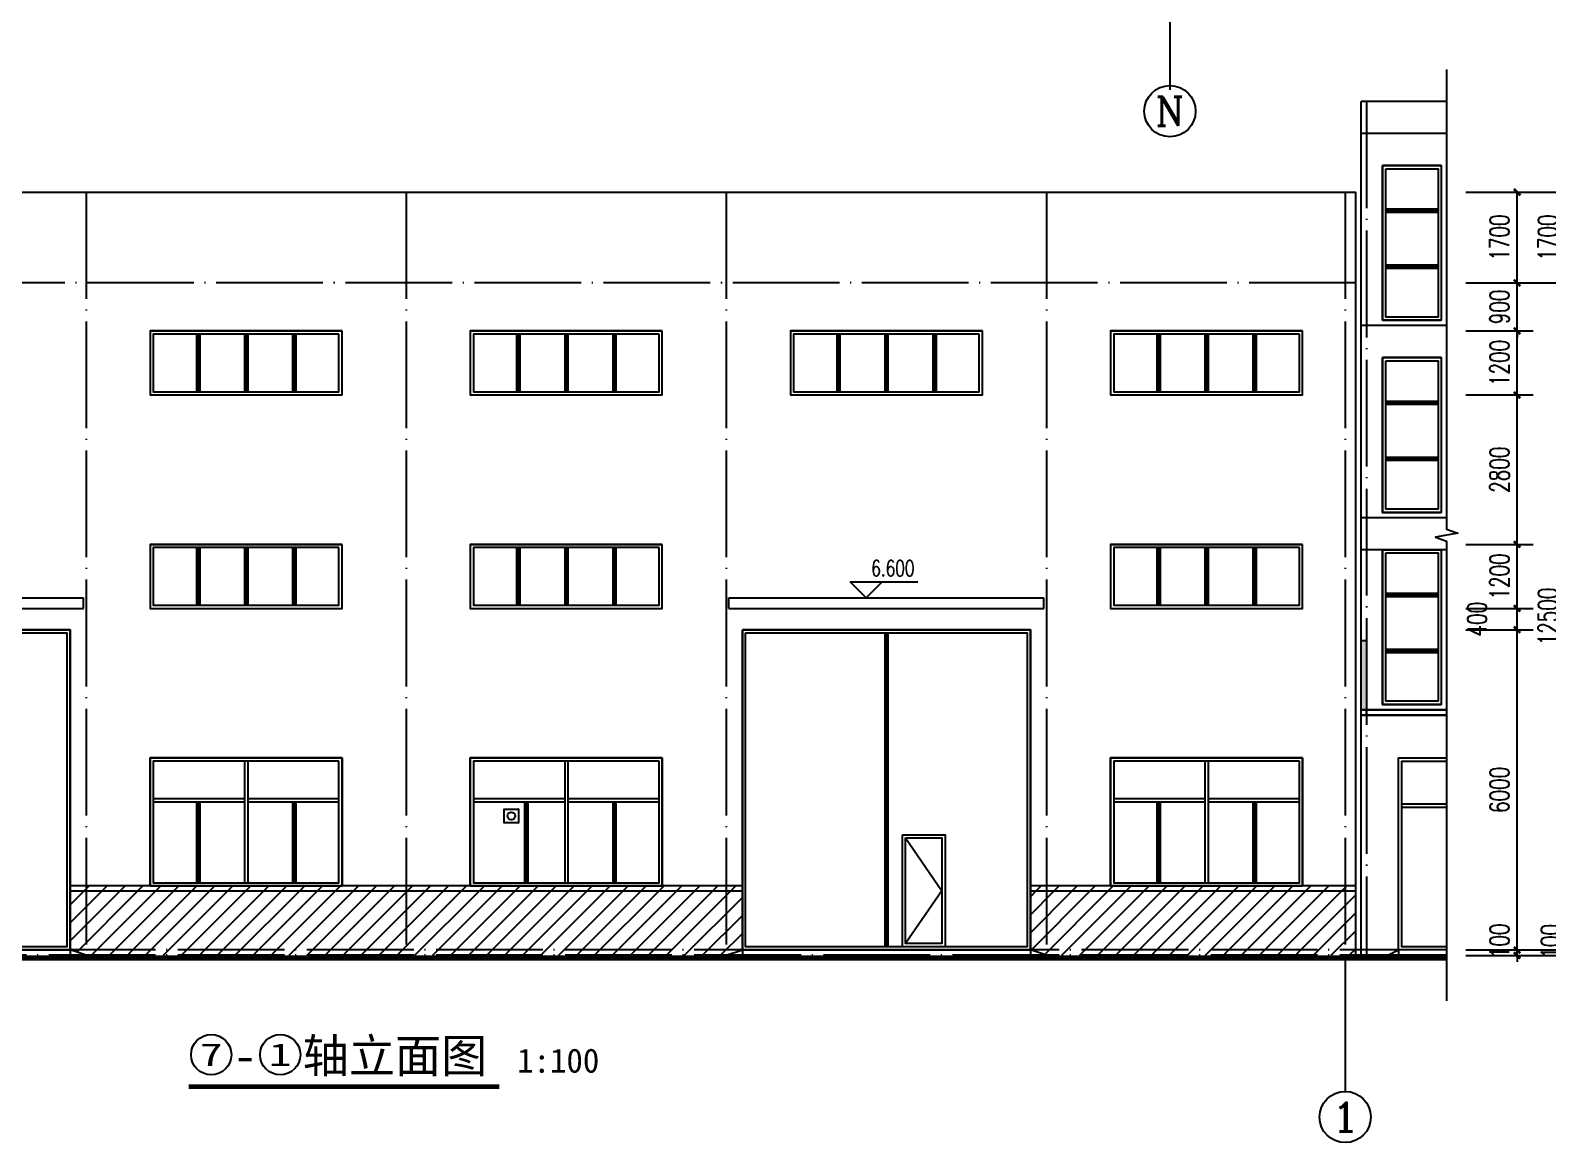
# Model space of a CAD drawing. Extents: x 683431 to 951238, y -788560 to -543702.
# Drawn here: x 748740 to 777179, y -767694 to -746851 of the extents above; entities that cross this region are included whole.
import ezdxf
from ezdxf.enums import TextEntityAlignment as Align

# ---------------------------------------------------------------- set-up
doc = ezdxf.new("R2010")
doc.units = 0
doc.header["$LTSCALE"] = 1000
doc.header["$MEASUREMENT"] = 0
doc.linetypes.add('DOTE', pattern=[2.42, 2, -0.2, 0.02, -0.2])
for name, color, linetype in [('AXIS', 3, 'Continuous'), ('AXIS_TEXT', 7, 'Continuous'), ('DIM_ELEV', 3, 'Continuous'), ('DIM_SYMB', 3, 'Continuous'), ('DOTE', 1, 'Continuous'), ('PUB_DIM', 3, 'Continuous'), ('PUB_TEXT', 3, 'Continuous'), ('RAIL', 163, 'Continuous')]:
    doc.layers.add(name, color=color, linetype=linetype)
doc.styles.add('_TCH_AXIS', font='COMPLEX', dxfattribs={"bigfont": 'GBCBIG'})
doc.styles.add('_TCH_DIM', font='SIMPLEX', dxfattribs={"bigfont": 'GBCBIG'})
doc.styles.add('_TCH_DIM_T3', font='SIMPLEX', dxfattribs={"width": 0.705882, "bigfont": 'GBCBIG'})
doc.styles.add('st', font='')
doc.styles.get('st').set_extended_font_data('SimSun')
doc.dimstyles.new('_TCH_ARCH&&120', dxfattribs={"dimtxt": 357, "dimasz": 120, "dimexe": 300, "dimexo": 360, "dimgap": 151.5, "dimtad": 1, "dimdec": 0, "dimzin": 0, "dimdsep": 46, "dimtxsty": '_TCH_DIM_T3', "dimblk": 'ARCHTICK', "dimcen": 0.09, "dimazin": 2, "dimtfac": 1, "dimtdec": 0, "dimtix": 1, "dimtmove": 2, "dimatfit": 3, "dimfxl": 0, "dimtolj": 1, "dimtzin": 0, "dimarcsym": 0})
pattern_1 = [(45, (0, 0), (-168.3798, 168.3798), [])]

# ---------------------------------------------------------------- blocks, each defined once
blk = doc.blocks.new('_ArchTick')
at = {"color": 0, "linetype": 'ByBlock', "const_width": 0.4}
blk.add_lwpolyline([(-0.5, -0.5), (0.5, 0.5)], dxfattribs=at)
blk = doc.blocks.new('*D103')
at = {"layer": 'Defpoints', "color": 0}
for p in [(775284, -764084), (777512, -764084), (775284, -764184)]:
    blk.add_point(p, dxfattribs=at)
at = {"layer": 'PUB_DIM', "color": 0, "lineweight": -2}
for p, q in [((775644, -764084), (777812, -764084)), ((777512, -764084), (777512, -763964)), ((777512, -764184), (777512, -764084)), ((775644, -764184), (777812, -764184)), ((777512, -764184), (777512, -764304))]:
    blk.add_line(p, q, dxfattribs=at)
at = {"layer": 'PUB_DIM', "color": 0, "lineweight": -2, "xscale": 120, "yscale": 120, "zscale": 120}
for p, rotation in [((777512, -764084), 270), ((777512, -764184), 90)]:
    blk.add_blockref('_ArchTick', p, dxfattribs=dict(at, rotation=rotation))
at = {"layer": 'PUB_DIM', "color": 0, "insert": (777233, -763921), "char_height": 357, "attachment_point": 5, "rotation": 90, "style": '_TCH_DIM_T3'}
blk.add_mtext('\\A1;100', dxfattribs=at)
blk = doc.blocks.new('*D104')
at = {"layer": 'Defpoints', "color": 0}
for p in [(775284, -751584), (777512, -751584), (775284, -764084)]:
    blk.add_point(p, dxfattribs=at)
at = {"layer": 'PUB_DIM', "color": 0, "lineweight": -2}
for p, q in [((775644, -751584), (777812, -751584)), ((777512, -764084), (777512, -751584)), ((775644, -764084), (777812, -764084))]:
    blk.add_line(p, q, dxfattribs=at)
at = {"layer": 'PUB_DIM', "color": 0, "lineweight": -2, "xscale": 120, "yscale": 120, "zscale": 120}
for p, rotation in [((777512, -751584), 90), ((777512, -764084), 270)]:
    blk.add_blockref('_ArchTick', p, dxfattribs=dict(at, rotation=rotation))
at = {"layer": 'PUB_DIM', "color": 0, "insert": (777182, -757834), "char_height": 357, "attachment_point": 5, "rotation": 90, "style": '_TCH_DIM_T3'}
blk.add_mtext('\\A1;12500', dxfattribs=at)
blk = doc.blocks.new('*D105')
at = {"layer": 'Defpoints', "color": 0}
for p in [(775284, -749884), (777512, -749884), (775284, -751584)]:
    blk.add_point(p, dxfattribs=at)
at = {"layer": 'PUB_DIM', "color": 0, "lineweight": -2}
for p, q in [((775644, -749884), (777812, -749884)), ((777512, -751584), (777512, -749884)), ((775644, -751584), (777812, -751584))]:
    blk.add_line(p, q, dxfattribs=at)
at = {"layer": 'PUB_DIM', "color": 0, "lineweight": -2, "xscale": 120, "yscale": 120, "zscale": 120}
for p, rotation in [((777512, -749884), 90), ((777512, -751584), 270)]:
    blk.add_blockref('_ArchTick', p, dxfattribs=dict(at, rotation=rotation))
at = {"layer": 'PUB_DIM', "color": 0, "insert": (777182, -750734), "char_height": 357, "attachment_point": 5, "rotation": 90, "style": '_TCH_DIM_T3'}
blk.add_mtext('\\A1;1700', dxfattribs=at)
blk = doc.blocks.new('*D106')
at = {"layer": 'Defpoints', "color": 0}
for p in [(775284, -764084), (776606, -764084), (775284, -764184)]:
    blk.add_point(p, dxfattribs=at)
at = {"layer": 'PUB_DIM', "color": 0, "lineweight": -2}
for p, q in [((775644, -764084), (776906, -764084)), ((776606, -764084), (776606, -763964)), ((776606, -764184), (776606, -764084)), ((775644, -764184), (776906, -764184)), ((776606, -764184), (776606, -764304))]:
    blk.add_line(p, q, dxfattribs=at)
at = {"layer": 'PUB_DIM', "color": 0, "lineweight": -2, "xscale": 120, "yscale": 120, "zscale": 120}
for p, rotation in [((776606, -764084), 270), ((776606, -764184), 90)]:
    blk.add_blockref('_ArchTick', p, dxfattribs=dict(at, rotation=rotation))
at = {"layer": 'PUB_DIM', "color": 0, "insert": (776276, -763913), "char_height": 357, "attachment_point": 5, "rotation": 90, "style": '_TCH_DIM_T3'}
blk.add_mtext('\\A1;100', dxfattribs=at)
blk = doc.blocks.new('*D107')
at = {"layer": 'Defpoints', "color": 0}
for p in [(775284, -758084), (776606, -758084), (775284, -764084)]:
    blk.add_point(p, dxfattribs=at)
at = {"layer": 'PUB_DIM', "color": 0, "lineweight": -2}
for p, q in [((775644, -758084), (776906, -758084)), ((776606, -764084), (776606, -758084)), ((775644, -764084), (776906, -764084))]:
    blk.add_line(p, q, dxfattribs=at)
at = {"layer": 'PUB_DIM', "color": 0, "lineweight": -2, "xscale": 120, "yscale": 120, "zscale": 120}
for p, rotation in [((776606, -758084), 90), ((776606, -764084), 270)]:
    blk.add_blockref('_ArchTick', p, dxfattribs=dict(at, rotation=rotation))
at = {"layer": 'PUB_DIM', "color": 0, "insert": (776276, -761084), "char_height": 357, "attachment_point": 5, "rotation": 90, "style": '_TCH_DIM_T3'}
blk.add_mtext('\\A1;6000', dxfattribs=at)
blk = doc.blocks.new('*D108')
at = {"layer": 'Defpoints', "color": 0}
for p in [(775284, -757684), (776606, -757684), (775284, -758084)]:
    blk.add_point(p, dxfattribs=at)
at = {"layer": 'PUB_DIM', "color": 0, "lineweight": -2}
for p, q in [((775644, -757684), (776906, -757684)), ((776606, -758084), (776606, -757684)), ((775644, -758084), (776906, -758084))]:
    blk.add_line(p, q, dxfattribs=at)
at = {"layer": 'PUB_DIM', "color": 0, "lineweight": -2, "xscale": 120, "yscale": 120, "zscale": 120}
for p, rotation in [((776606, -757684), 90), ((776606, -758084), 270)]:
    blk.add_blockref('_ArchTick', p, dxfattribs=dict(at, rotation=rotation))
at = {"layer": 'PUB_DIM', "color": 0, "insert": (775856, -757884), "char_height": 357, "attachment_point": 5, "rotation": 90, "style": '_TCH_DIM_T3'}
blk.add_mtext('\\A1;400', dxfattribs=at)
blk = doc.blocks.new('*D109')
at = {"layer": 'Defpoints', "color": 0}
for p in [(775284, -756484), (776606, -756484), (775284, -757684)]:
    blk.add_point(p, dxfattribs=at)
at = {"layer": 'PUB_DIM', "color": 0, "lineweight": -2}
for p, q in [((775644, -756484), (776906, -756484)), ((776606, -757684), (776606, -756484)), ((775644, -757684), (776906, -757684))]:
    blk.add_line(p, q, dxfattribs=at)
at = {"layer": 'PUB_DIM', "color": 0, "lineweight": -2, "xscale": 120, "yscale": 120, "zscale": 120}
for p, rotation in [((776606, -756484), 90), ((776606, -757684), 270)]:
    blk.add_blockref('_ArchTick', p, dxfattribs=dict(at, rotation=rotation))
at = {"layer": 'PUB_DIM', "color": 0, "insert": (776276, -757084), "char_height": 357, "attachment_point": 5, "rotation": 90, "style": '_TCH_DIM_T3'}
blk.add_mtext('\\A1;1200', dxfattribs=at)
blk = doc.blocks.new('*D110')
at = {"layer": 'Defpoints', "color": 0}
for p in [(775284, -753684), (776606, -753684), (775284, -756484)]:
    blk.add_point(p, dxfattribs=at)
at = {"layer": 'PUB_DIM', "color": 0, "lineweight": -2}
for p, q in [((775644, -753684), (776906, -753684)), ((776606, -756484), (776606, -753684)), ((775644, -756484), (776906, -756484))]:
    blk.add_line(p, q, dxfattribs=at)
at = {"layer": 'PUB_DIM', "color": 0, "lineweight": -2, "xscale": 120, "yscale": 120, "zscale": 120}
for p, rotation in [((776606, -753684), 90), ((776606, -756484), 270)]:
    blk.add_blockref('_ArchTick', p, dxfattribs=dict(at, rotation=rotation))
at = {"layer": 'PUB_DIM', "color": 0, "insert": (776276, -755084), "char_height": 357, "attachment_point": 5, "rotation": 90, "style": '_TCH_DIM_T3'}
blk.add_mtext('\\A1;2800', dxfattribs=at)
blk = doc.blocks.new('*D111')
at = {"layer": 'Defpoints', "color": 0}
for p in [(775284, -752484), (776606, -752484), (775284, -753684)]:
    blk.add_point(p, dxfattribs=at)
at = {"layer": 'PUB_DIM', "color": 0, "lineweight": -2}
for p, q in [((775644, -752484), (776906, -752484)), ((776606, -753684), (776606, -752484)), ((775644, -753684), (776906, -753684))]:
    blk.add_line(p, q, dxfattribs=at)
at = {"layer": 'PUB_DIM', "color": 0, "lineweight": -2, "xscale": 120, "yscale": 120, "zscale": 120}
for p, rotation in [((776606, -752484), 90), ((776606, -753684), 270)]:
    blk.add_blockref('_ArchTick', p, dxfattribs=dict(at, rotation=rotation))
at = {"layer": 'PUB_DIM', "color": 0, "insert": (776276, -753084), "char_height": 357, "attachment_point": 5, "rotation": 90, "style": '_TCH_DIM_T3'}
blk.add_mtext('\\A1;1200', dxfattribs=at)
blk = doc.blocks.new('*D112')
at = {"layer": 'Defpoints', "color": 0}
for p in [(775284, -751584), (776606, -751584), (775284, -752484)]:
    blk.add_point(p, dxfattribs=at)
at = {"layer": 'PUB_DIM', "color": 0, "lineweight": -2}
for p, q in [((775644, -751584), (776906, -751584)), ((776606, -751584), (776606, -751464)), ((776606, -752484), (776606, -751584)), ((775644, -752484), (776906, -752484)), ((776606, -752484), (776606, -752604))]:
    blk.add_line(p, q, dxfattribs=at)
at = {"layer": 'PUB_DIM', "color": 0, "lineweight": -2, "xscale": 120, "yscale": 120, "zscale": 120}
for p, rotation in [((776606, -751584), 270), ((776606, -752484), 90)]:
    blk.add_blockref('_ArchTick', p, dxfattribs=dict(at, rotation=rotation))
at = {"layer": 'PUB_DIM', "color": 0, "insert": (776276, -752034), "char_height": 357, "attachment_point": 5, "rotation": 90, "style": '_TCH_DIM_T3'}
blk.add_mtext('\\A1;900', dxfattribs=at)
blk = doc.blocks.new('*D113')
at = {"layer": 'Defpoints', "color": 0}
for p in [(775284, -749884), (776606, -749884), (775284, -751584)]:
    blk.add_point(p, dxfattribs=at)
at = {"layer": 'PUB_DIM', "color": 0, "lineweight": -2}
for p, q in [((775644, -749884), (776906, -749884)), ((776606, -751584), (776606, -749884)), ((775644, -751584), (776906, -751584))]:
    blk.add_line(p, q, dxfattribs=at)
at = {"layer": 'PUB_DIM', "color": 0, "lineweight": -2, "xscale": 120, "yscale": 120, "zscale": 120}
for p, rotation in [((776606, -749884), 90), ((776606, -751584), 270)]:
    blk.add_blockref('_ArchTick', p, dxfattribs=dict(at, rotation=rotation))
at = {"layer": 'PUB_DIM', "color": 0, "insert": (776276, -750734), "char_height": 357, "attachment_point": 5, "rotation": 90, "style": '_TCH_DIM_T3'}
blk.add_mtext('\\A1;1700', dxfattribs=at)

msp = doc.modelspace()

# ---------------------------------------------------------------- hatches: boundary and pattern name
at = {"ltscale": 0.5}
h = msp.add_hatch(dxfattribs=at)
h.set_pattern_fill('ANSI31', color=256, scale=150)
h.set_pattern_definition(pattern_1)
h.paths.add_polyline_path([(762084.5, -762883.9), (749484.5, -762883.9), (749484.5, -762983.9), (762084.5, -762983.9)])
h = msp.add_hatch(dxfattribs=at)
h.set_pattern_fill('ANSI31', color=256, scale=150)
h.set_pattern_definition(pattern_1)
h.paths.add_polyline_path([(762084.5, -762983.9), (749484.5, -762983.9), (749484.5, -764083.9), (749784.5, -764183.9), (761783.6, -764183.9), (762084.5, -764083.9)])
h = msp.add_hatch(dxfattribs=at)
h.set_pattern_fill('ANSI31', color=256, scale=150)
h.set_pattern_definition(pattern_1)
h.paths.add_polyline_path([(773584.5, -762883.9), (772784.5, -762883.9), (772584.5, -762883.9), (772584.5, -762883.9), (768984.5, -762883.9), (767484.5, -762883.9), (767484.5, -762983.9), (773384.5, -762983.9), (773584.5, -762983.9)])
h = msp.add_hatch(dxfattribs=at)
h.set_pattern_fill('ANSI31', color=256, scale=150)
h.set_pattern_definition(pattern_1)
h.paths.add_polyline_path([(773584.5, -762983.9), (772784.5, -762983.9), (767484.5, -762983.9), (767484.5, -764083.9), (767784.5, -764183.9), (773584.5, -764183.9)])
at = {"layer": 'RAIL', "ltscale": 0.5}
msp.add_hatch(color=256, dxfattribs=at).paths.add_polyline_path([(773784.5, -758283.9), (773684.5, -758283.9), (773684.5, -759583.9), (773784.5, -759583.9)])

# ---------------------------------------------------------------- linework, layer by layer
for p, q in [((757619, -761700.1, 0), (757619, -761447.7, 0)), ((757623, -761443.7, 0), (757883.4, -761443.7, 0)), ((757887.4, -761447.7, 0), (757887.4, -761700.1, 0)), ((757883.4, -761704.1, 0), (757623, -761704.1, 0))]:
    msp.add_line(p, q)
at = {"ltscale": 0.5}
for p, q in [((765084.5, -761923.9), (765884.5, -761923.9)), ((765084.5, -764023.9), (765084.5, -761923.9)), ((765144.5, -761983.9), (765824.5, -762973.9)), ((765884.5, -761923.9), (765884.5, -764023.9)), ((765824.5, -762973.9), (765144.5, -763963.9))]:
    msp.add_line(p, q, dxfattribs=at)
for points in [[(765084.5, -761923.9), (765884.5, -761923.9), (765884.5, -764023.9), (765084.5, -764023.9)], [(765144.5, -761983.9), (765824.5, -761983.9), (765824.5, -763963.9), (765144.5, -763963.9)]]:
    msp.add_lwpolyline(points, close=True, dxfattribs=at)
msp.add_circle((757753.9, -761571.2, 0), 72)
for centre, start, end in [((757623, -761447.7, 0), 90, 180), ((757883.4, -761447.7, 0), 0, 90), ((757623, -761700.1, 0), 180, 270), ((757883.4, -761700.1, 0), 270, 0)]:
    msp.add_arc(centre, 4, start, end)
at = {"layer": 'AXIS'}
for p, q in [((770098.9, -745466.8), (770098.9, -747966.8)), ((773384.5, -764233.9), (773384.5, -766733.9))]:
    msp.add_line(p, q, dxfattribs=at)
for centre in [(770098.9, -748366.8), (773384.5, -767213.9)]:
    msp.add_circle(centre, 480, dxfattribs=at)
at = {"layer": 'DIM_ELEV'}
for p, q in [((764405.2, -757484.2), (764105.2, -757184.2)), ((764105.2, -757184.2), (765371.2, -757184.2)), ((764405.2, -757484.2), (764705.2, -757184.2))]:
    msp.add_line(p, q, dxfattribs=at)
at = {"layer": 'DIM_SYMB'}
msp.add_lwpolyline([(775284.5, -747583.9), (775284.5, -756198.4), (775494.5, -756274.9), (775074.5, -756348.9), (775284.5, -756423.4), (775284.5, -765037.9)], dxfattribs=at)
at = {"layer": 'DIM_SYMB', "const_width": 84}
msp.add_lwpolyline([(751709.2, -766646.2), (757526.8, -766646.2)], dxfattribs=at)
at = {"layer": 'DOTE', "linetype": 'DOTE'}
for p, q in [((773784.5, -748183.9), (773784.5, -764233.9)), ((775284.5, -748783.9), (773684.5, -748783.9)), ((749784.5, -749883.9), (749784.5, -764233.9)), ((755784.5, -749883.9), (755784.5, -764233.9)), ((761784.5, -749883.9), (761784.5, -764233.9)), ((767784.5, -749883.9), (767784.5, -764233.9)), ((773384.5, -749883.9), (773384.5, -764233.9)), ((773584.5, -751583.9), (737584.5, -751583.9)), ((775284.5, -752383.9), (773684.5, -752383.9)), ((775284.5, -755983.9), (773684.5, -755983.9)), ((775284.5, -759583.9), (773684.5, -759583.9)), ((775284.5, -759583.9), (773684.5, -759583.9)), ((775284.5, -764083.9), (737584.5, -764083.9)), ((775284.5, -764183.9), (737584.5, -764183.9))]:
    msp.add_line(p, q, dxfattribs=at)
at = {"layer": 'PUB_TEXT'}
for centre in [(752129.2, -766046.5), (753422.9, -766046.5)]:
    msp.add_circle(centre, 378, dxfattribs=at)
at = {"layer": 'RAIL', "ltscale": 0.5}
for p, q in [((775284.5, -748183.9), (773684.5, -748183.9)), ((773684.5, -764233.9), (773684.5, -748183.9)), ((775184.5, -749383.9), (774084.5, -749383.9)), ((774084.5, -749383.9), (774084.5, -752283.9)), ((775184.5, -749383.9), (774084.5, -749383.9)), ((774084.5, -749383.9), (774084.5, -752283.9)), ((774084.5, -749383.9), (775184.5, -749383.9)), ((774084.5, -749383.9), (774084.5, -752283.9)), ((775184.5, -749383.9), (774084.5, -749383.9)), ((774084.5, -749383.9), (774084.5, -752283.9)), ((775184.5, -749383.9), (774084.5, -749383.9)), ((774084.5, -749383.9), (774084.5, -752283.9)), ((775184.5, -749383.9), (775184.5, -752283.9)), ((775184.5, -749383.9), (775184.5, -752283.9)), ((775184.5, -749383.9), (775184.5, -752283.9)), ((775184.5, -749383.9), (775184.5, -752283.9)), ((775184.5, -749383.9), (775184.5, -752283.9)), ((737584.5, -749883.9), (773584.5, -749883.9)), ((773584.5, -751483.9), (773584.5, -749883.9)), ((773584.5, -762883.9), (773584.5, -749883.9)), ((775124.5, -750203.9), (774144.5, -750203.9)), ((775184.5, -750203.9), (775184.5, -750203.9)), ((775124.5, -750233.9), (774144.5, -750233.9)), ((775124.5, -750263.9), (774144.5, -750263.9)), ((775184.5, -750233.9), (775184.5, -750233.9)), ((775184.5, -750263.9), (775184.5, -750263.9)), ((775124.5, -751253.9), (774144.5, -751253.9)), ((775124.5, -751283.9), (774144.5, -751283.9)), ((775124.5, -751313.9), (774144.5, -751313.9)), ((775184.5, -751253.9), (775184.5, -751253.9)), ((775184.5, -751283.9), (775184.5, -751283.9)), ((775184.5, -751313.9), (775184.5, -751313.9)), ((750984.5, -752483.9), (754584.5, -752483.9)), ((750984.5, -752483.9), (754584.5, -752483.9)), ((756984.5, -752483.9), (760584.5, -752483.9)), ((756984.5, -752483.9), (760584.5, -752483.9)), ((762984.5, -752483.9), (766584.5, -752483.9)), ((762984.5, -752483.9), (766584.5, -752483.9)), ((768984.5, -752483.9), (772584.5, -752483.9)), ((775184.5, -752283.9), (774084.5, -752283.9)), ((775184.5, -752283.9), (774084.5, -752283.9)), ((774084.5, -752283.9), (775184.5, -752283.9)), ((775184.5, -752283.9), (774084.5, -752283.9)), ((775184.5, -752283.9), (774084.5, -752283.9)), ((751854.5, -752543.9), (751854.5, -753623.9)), ((751884.5, -752543.9), (751884.5, -753623.9)), ((751914.5, -752543.9), (751914.5, -753623.9)), ((752754.5, -752543.9), (752754.5, -753623.9)), ((752784.5, -752543.9), (752784.5, -753623.9)), ((752814.5, -752543.9), (752814.5, -753623.9)), ((753654.5, -752543.9), (753654.5, -753623.9)), ((753684.5, -752543.9), (753684.5, -753623.9)), ((753714.5, -752543.9), (753714.5, -753623.9)), ((757854.5, -752543.9), (757854.5, -753623.9)), ((757884.5, -752543.9), (757884.5, -753623.9)), ((757914.5, -752543.9), (757914.5, -753623.9)), ((758754.5, -752543.9), (758754.5, -753623.9)), ((758784.5, -752543.9), (758784.5, -753623.9)), ((758814.5, -752543.9), (758814.5, -753623.9)), ((759654.5, -752543.9), (759654.5, -753623.9)), ((759684.5, -752543.9), (759684.5, -753623.9)), ((759714.5, -752543.9), (759714.5, -753623.9)), ((763854.5, -752543.9), (763854.5, -753623.9)), ((763884.5, -752543.9), (763884.5, -753623.9)), ((763914.5, -752543.9), (763914.5, -753623.9)), ((764754.5, -752543.9), (764754.5, -753623.9)), ((764784.5, -752543.9), (764784.5, -753623.9)), ((764814.5, -752543.9), (764814.5, -753623.9)), ((765654.5, -752543.9), (765654.5, -753623.9)), ((765684.5, -752543.9), (765684.5, -753623.9)), ((765714.5, -752543.9), (765714.5, -753623.9)), ((769854.5, -752543.9), (769854.5, -753623.9)), ((769884.5, -752543.9), (769884.5, -753623.9)), ((769914.5, -752543.9), (769914.5, -753623.9)), ((770754.5, -752543.9), (770754.5, -753623.9)), ((770784.5, -752543.9), (770784.5, -753623.9)), ((770814.5, -752543.9), (770814.5, -753623.9)), ((771654.5, -752543.9), (771654.5, -753623.9)), ((771684.5, -752543.9), (771684.5, -753623.9)), ((771714.5, -752543.9), (771714.5, -753623.9)), ((775184.5, -752983.9), (774084.5, -752983.9)), ((774084.5, -752983.9), (774084.5, -755883.9)), ((775184.5, -752983.9), (774084.5, -752983.9)), ((774084.5, -752983.9), (774084.5, -755883.9)), ((774084.5, -752983.9), (775184.5, -752983.9)), ((774084.5, -752983.9), (774084.5, -755883.9)), ((775184.5, -752983.9), (774084.5, -752983.9)), ((774084.5, -752983.9), (774084.5, -755883.9)), ((775184.5, -752983.9), (775184.5, -755883.9)), ((775184.5, -752983.9), (775184.5, -755883.9)), ((775184.5, -752983.9), (775184.5, -755883.9)), ((775184.5, -752983.9), (775184.5, -755883.9)), ((750984.5, -753683.9), (754584.5, -753683.9)), ((750984.5, -753683.9), (754584.5, -753683.9)), ((756984.5, -753683.9), (760584.5, -753683.9)), ((756984.5, -753683.9), (760584.5, -753683.9)), ((762984.5, -753683.9), (766584.5, -753683.9)), ((762984.5, -753683.9), (766584.5, -753683.9)), ((768984.5, -753683.9), (772584.5, -753683.9)), ((768984.5, -753683.9), (772584.5, -753683.9)), ((775124.5, -753803.9), (774144.5, -753803.9)), ((775124.5, -753833.9), (774144.5, -753833.9)), ((775124.5, -753863.9), (774144.5, -753863.9)), ((775184.5, -753803.9), (775184.5, -753803.9)), ((775184.5, -753833.9), (775184.5, -753833.9)), ((775184.5, -753863.9), (775184.5, -753863.9)), ((775124.5, -754853.9), (774144.5, -754853.9)), ((775124.5, -754883.9), (774144.5, -754883.9)), ((775124.5, -754913.9), (774144.5, -754913.9)), ((775184.5, -754853.9), (775184.5, -754853.9)), ((775184.5, -754883.9), (775184.5, -754883.9)), ((775184.5, -754913.9), (775184.5, -754913.9)), ((775184.5, -755883.9), (774084.5, -755883.9)), ((775184.5, -755883.9), (774084.5, -755883.9)), ((774084.5, -755883.9), (775184.5, -755883.9)), ((775184.5, -755883.9), (774084.5, -755883.9)), ((750984.5, -756483.9), (754584.5, -756483.9)), ((751854.5, -756543.9), (751854.5, -757623.9)), ((751884.5, -756543.9), (751884.5, -757623.9)), ((751914.5, -756543.9), (751914.5, -757623.9)), ((752754.5, -756543.9), (752754.5, -757623.9)), ((752784.5, -756543.9), (752784.5, -757623.9)), ((752814.5, -756543.9), (752814.5, -757623.9)), ((753654.5, -756543.9), (753654.5, -757623.9)), ((753684.5, -756543.9), (753684.5, -757623.9)), ((753714.5, -756543.9), (753714.5, -757623.9)), ((756984.5, -756483.9), (760584.5, -756483.9)), ((757854.5, -756543.9), (757854.5, -757623.9)), ((757884.5, -756543.9), (757884.5, -757623.9)), ((757914.5, -756543.9), (757914.5, -757623.9)), ((758754.5, -756543.9), (758754.5, -757623.9)), ((758784.5, -756543.9), (758784.5, -757623.9)), ((758814.5, -756543.9), (758814.5, -757623.9)), ((759654.5, -756543.9), (759654.5, -757623.9)), ((759684.5, -756543.9), (759684.5, -757623.9)), ((759714.5, -756543.9), (759714.5, -757623.9)), ((768984.5, -756483.9), (772584.5, -756483.9)), ((769854.5, -756543.9), (769854.5, -757623.9)), ((769884.5, -756543.9), (769884.5, -757623.9)), ((769914.5, -756543.9), (769914.5, -757623.9)), ((770754.5, -756543.9), (770754.5, -757623.9)), ((770784.5, -756543.9), (770784.5, -757623.9)), ((770814.5, -756543.9), (770814.5, -757623.9)), ((771654.5, -756543.9), (771654.5, -757623.9)), ((771684.5, -756543.9), (771684.5, -757623.9)), ((771714.5, -756543.9), (771714.5, -757623.9)), ((775284.5, -756583.9), (773684.5, -756583.9)), ((775184.5, -756583.9), (774084.5, -756583.9)), ((774084.5, -756583.9), (774084.5, -759483.9)), ((775184.5, -756583.9), (774084.5, -756583.9)), ((774084.5, -756583.9), (774084.5, -759483.9)), ((774084.5, -756583.9), (775184.5, -756583.9)), ((774084.5, -756583.9), (774084.5, -759483.9)), ((775184.5, -756583.9), (774084.5, -756583.9)), ((774084.5, -756583.9), (774084.5, -759483.9)), ((775184.5, -756583.9), (774084.5, -756583.9)), ((775184.5, -756583.9), (774084.5, -756583.9)), ((774084.5, -756583.9), (775184.5, -756583.9)), ((775184.5, -756583.9), (774084.5, -756583.9)), ((775184.5, -756583.9), (775184.5, -759483.9)), ((775184.5, -756583.9), (775184.5, -759483.9)), ((775184.5, -756583.9), (775184.5, -759483.9)), ((775184.5, -756583.9), (775184.5, -759483.9)), ((775184.5, -756583.9), (775184.5, -759483.9)), ((775184.5, -756583.9), (775184.5, -759483.9)), ((775184.5, -756583.9), (775184.5, -759483.9)), ((775184.5, -756583.9), (775184.5, -759483.9)), ((775184.4, -757203.9), (775184.4, -757203.9)), ((775184.4, -757203.9), (775184.4, -757203.9)), ((775184.4, -757233.9), (775184.4, -757233.9)), ((775184.4, -757233.9), (775184.4, -757233.9)), ((775184.4, -757263.9), (775184.4, -757263.9)), ((775184.4, -757263.9), (775184.4, -757263.9)), ((743834.5, -757484.4), (749734, -757483.9)), ((749734, -757483.9), (749734.5, -757484.4)), ((749734.5, -757683.4), (749734.5, -757484.4)), ((761834, -757484.9), (761834.5, -757484.4)), ((761834, -757683.9), (761834, -757484.9)), ((761834.5, -757484.4), (767734, -757483.9)), ((767734, -757483.9), (767734.5, -757484.4)), ((767734.5, -757683.4), (767734.5, -757484.4)), ((775124.4, -757403.9), (774144.4, -757403.9)), ((775124.4, -757433.9), (774144.4, -757433.9)), ((775124.4, -757463.9), (774144.4, -757463.9)), ((743834.5, -757684.4), (749734, -757683.9)), ((749734, -757683.9), (749734.5, -757683.4)), ((750984.5, -757683.9), (754584.5, -757683.9)), ((756984.5, -757683.9), (760584.5, -757683.9)), ((761834, -757683.9), (761834.5, -757684.4)), ((761834.5, -757684.4), (767734, -757683.9)), ((767734, -757683.9), (767734.5, -757683.4)), ((768984.5, -757683.9), (772584.5, -757683.9)), ((773584.5, -757884.4), (773584.5, -757684.4)), ((749484.5, -758083.9), (744084.5, -758083.9)), ((749484.5, -764083.9), (749484.5, -758083.9)), ((762084.5, -758083.9), (762084.5, -764083.9)), ((767484.5, -758083.9), (762084.5, -758083.9)), ((764754.5, -758143.9), (764754.5, -764023.9)), ((764784.5, -758143.9), (764784.5, -764023.9)), ((764814.5, -758143.9), (764814.5, -764023.9)), ((767484.5, -764083.9), (767484.5, -758083.9)), ((773684.5, -758283.9), (773784.5, -758283.9)), ((773684.5, -759583.9), (773684.5, -758283.9)), ((773784.5, -758283.9), (773784.5, -759683.9)), ((775124.4, -758453.9), (774144.4, -758453.9)), ((775184.4, -758253.9), (775184.4, -758253.9)), ((775184.4, -758253.9), (775184.4, -758253.9)), ((775184.4, -758283.9), (775184.4, -758283.9)), ((775184.4, -758283.9), (775184.4, -758283.9)), ((775184.4, -758313.9), (775184.4, -758313.9)), ((775184.4, -758313.9), (775184.4, -758313.9)), ((775124.4, -758483.9), (774144.4, -758483.9)), ((775124.4, -758513.9), (774144.4, -758513.9)), ((773684.5, -759583.9), (775284.5, -759583.9)), ((773684.5, -759583.9), (775284.5, -759583.9)), ((775184.5, -759483.9), (774084.5, -759483.9)), ((775184.5, -759483.9), (774084.5, -759483.9)), ((774084.5, -759483.9), (775184.5, -759483.9)), ((775184.5, -759483.9), (774084.5, -759483.9)), ((773684.5, -759683.9), (775284.5, -759683.9)), ((750984.5, -760483.9), (754584.5, -760483.9)), ((750984.5, -762883.9), (750984.5, -760483.9)), ((752754.5, -760543.9), (752754.5, -762823.9)), ((752814.5, -760543.9), (752814.5, -762823.9)), ((754584.5, -760483.9), (754584.5, -762883.9)), ((756984.5, -760483.9), (760584.5, -760483.9)), ((756984.5, -762883.9), (756984.5, -760483.9)), ((758754.5, -760543.9), (758754.5, -762823.9)), ((758814.5, -760543.9), (758814.5, -762823.9)), ((760584.5, -760483.9), (760584.5, -762883.9)), ((768984.5, -760483.9), (772584.5, -760483.9)), ((768984.5, -762883.9), (768984.5, -760483.9)), ((770754.5, -760543.9), (770754.5, -762823.9)), ((770814.5, -760543.9), (770814.5, -762823.9)), ((772584.5, -760483.9), (772584.5, -762883.9)), ((774384.5, -760483.9), (775284.5, -760483.9)), ((774384.5, -764083.9), (774384.5, -760483.9)), ((752754.5, -761253.9), (751044.5, -761253.9)), ((752754.5, -761313.9), (751044.5, -761313.9)), ((751854.5, -761313.9), (751854.5, -762823.9)), ((751884.5, -761313.9), (751884.5, -762823.9)), ((751914.5, -761313.9), (751914.5, -762823.9)), ((754524.5, -761253.9), (752814.5, -761253.9)), ((754524.5, -761313.9), (752814.5, -761313.9)), ((753654.5, -761313.9), (753654.5, -762823.9)), ((753684.5, -761313.9), (753684.5, -762823.9)), ((753714.5, -761313.9), (753714.5, -762823.9)), ((758754.5, -761253.9), (757044.5, -761253.9)), ((758754.5, -761313.9), (757044.5, -761313.9)), ((758004.5, -761313.9), (758004.5, -762823.9)), ((758034.5, -761313.9), (758034.5, -762823.9)), ((758064.5, -761313.9), (758064.5, -762823.9)), ((760524.5, -761253.9), (758814.5, -761253.9)), ((760524.5, -761313.9), (758814.5, -761313.9)), ((759654.5, -761313.9), (759654.5, -762823.9)), ((759684.5, -761313.9), (759684.5, -762823.9)), ((759714.5, -761313.9), (759714.5, -762823.9)), ((770754.5, -761253.9), (769044.5, -761253.9)), ((770754.5, -761313.9), (769044.5, -761313.9)), ((769854.5, -761313.9), (769854.5, -762823.9)), ((769884.5, -761313.9), (769884.5, -762823.9)), ((769914.5, -761313.9), (769914.5, -762823.9)), ((772524.5, -761253.9), (770814.5, -761253.9)), ((772524.5, -761313.9), (770814.5, -761313.9)), ((771654.5, -761313.9), (771654.5, -762823.9)), ((771684.5, -761313.9), (771684.5, -762823.9)), ((771714.5, -761313.9), (771714.5, -762823.9)), ((775284.5, -761353.9), (774444.5, -761353.9)), ((775284.5, -761413.9), (774444.5, -761413.9)), ((762084.5, -762883.9), (749484.5, -762883.9)), ((762084.5, -762983.9), (749484.5, -762983.9)), ((754584.5, -762883.9), (750984.5, -762883.9)), ((760584.5, -762883.9), (756984.5, -762883.9)), ((773384.5, -762883.9), (767484.5, -762883.9)), ((773384.5, -762983.9), (767484.5, -762983.9)), ((772584.5, -762883.9), (768984.5, -762883.9)), ((773584.5, -762883.9), (772784.5, -762883.9)), ((773584.5, -762983.9), (772784.5, -762983.9)), ((773584.5, -764233.9), (773584.5, -762883.9)), ((744084.5, -764083.9), (749484.5, -764083.9)), ((749784.5, -764183.9), (749484.5, -764083.9)), ((749484.5, -764083.9), (749484.5, -764233.9)), ((761783.6, -764183.9), (762084.5, -764083.9)), ((762084.5, -764083.9), (762084.5, -764233.9)), ((762084.5, -764083.9), (767484.5, -764083.9)), ((767784.5, -764183.9), (767484.5, -764083.9)), ((767484.5, -764083.9), (767484.5, -764233.9)), ((774084.5, -764233.9), (774384.5, -764083.9)), ((774384.5, -764083.9), (774384.5, -764233.9)), ((775284.5, -764083.9), (774384.5, -764083.9)), ((775284.5, -764233.9), (733445.5, -764233.9)), ((749484.5, -764233.9), (749784.5, -764233.9)), ((762084.5, -764233.9), (761784.5, -764233.9)), ((767484.5, -764233.9), (767784.5, -764233.9)), ((773584.5, -764233.9), (775284.5, -764233.9)), ((774384.5, -764233.9), (774084.5, -764233.9))]:
    msp.add_line(p, q, dxfattribs=at)
for points in [[(774084.5, -749383.9), (775184.5, -749383.9), (775184.5, -752283.9), (774084.5, -752283.9)], [(774084.5, -749383.9), (775184.5, -749383.9), (775184.5, -752283.9), (774084.5, -752283.9)], [(774144.5, -749443.9), (775124.5, -749443.9), (775124.5, -752223.9), (774144.5, -752223.9)], [(754584.5, -752483.9), (750984.5, -752483.9), (750984.5, -753683.9), (754584.5, -753683.9)], [(754584.5, -752483.9), (750984.5, -752483.9), (750984.5, -753683.9), (754584.5, -753683.9)], [(760584.5, -752483.9), (756984.5, -752483.9), (756984.5, -753683.9), (760584.5, -753683.9)], [(760584.5, -752483.9), (756984.5, -752483.9), (756984.5, -753683.9), (760584.5, -753683.9)], [(766584.5, -752483.9), (762984.5, -752483.9), (762984.5, -753683.9), (766584.5, -753683.9)], [(766584.5, -752483.9), (762984.5, -752483.9), (762984.5, -753683.9), (766584.5, -753683.9)], [(772584.5, -752483.9), (768984.5, -752483.9), (768984.5, -753683.9), (772584.5, -753683.9)], [(772584.5, -752483.9), (768984.5, -752483.9), (768984.5, -753683.9), (772584.5, -753683.9)], [(754524.5, -752543.9), (751044.5, -752543.9), (751044.5, -753623.9), (754524.5, -753623.9)], [(760524.5, -752543.9), (757044.5, -752543.9), (757044.5, -753623.9), (760524.5, -753623.9)], [(766524.5, -752543.9), (763044.5, -752543.9), (763044.5, -753623.9), (766524.5, -753623.9)], [(772524.5, -752543.9), (769044.5, -752543.9), (769044.5, -753623.9), (772524.5, -753623.9)], [(774084.5, -752983.9), (775184.5, -752983.9), (775184.5, -755883.9), (774084.5, -755883.9)], [(774084.5, -752983.9), (775184.5, -752983.9), (775184.5, -755883.9), (774084.5, -755883.9)], [(774144.5, -753043.9), (775124.5, -753043.9), (775124.5, -755823.9), (774144.5, -755823.9)], [(754584.5, -756483.9), (750984.5, -756483.9), (750984.5, -757683.9), (754584.5, -757683.9)], [(754524.5, -756543.9), (751044.5, -756543.9), (751044.5, -757623.9), (754524.5, -757623.9)], [(760584.5, -756483.9), (756984.5, -756483.9), (756984.5, -757683.9), (760584.5, -757683.9)], [(760524.5, -756543.9), (757044.5, -756543.9), (757044.5, -757623.9), (760524.5, -757623.9)], [(772584.5, -756483.9), (768984.5, -756483.9), (768984.5, -757683.9), (772584.5, -757683.9)], [(772524.5, -756543.9), (769044.5, -756543.9), (769044.5, -757623.9), (772524.5, -757623.9)], [(774084.5, -756583.9), (775184.5, -756583.9), (775184.5, -759483.9), (774084.5, -759483.9)], [(774084.5, -756583.9), (775184.5, -756583.9), (775184.5, -759483.9), (774084.5, -759483.9)], [(774084.5, -756583.9), (775184.5, -756583.9), (775184.5, -759483.9), (774084.5, -759483.9)], [(774084.5, -756583.9), (775184.5, -756583.9), (775184.5, -759483.9), (774084.5, -759483.9)], [(774144.5, -756643.9), (775124.5, -756643.9), (775124.5, -759423.9), (774144.5, -759423.9)], [(744084.5, -758083.9), (749484.5, -758083.9), (749484.5, -764083.9), (744084.5, -764083.9)], [(744144.5, -758143.9), (749424.5, -758143.9), (749424.5, -764023.9), (744144.5, -764023.9)], [(762084.5, -758083.9), (767484.5, -758083.9), (767484.5, -764083.9), (762084.5, -764083.9)], [(762144.5, -758143.9), (767424.5, -758143.9), (767424.5, -764023.9), (762144.5, -764023.9)], [(754584.5, -760483.9), (750984.5, -760483.9), (750984.5, -762883.9), (754584.5, -762883.9)], [(754524.5, -760543.9), (751044.5, -760543.9), (751044.5, -762823.9), (754524.5, -762823.9)], [(760584.5, -760483.9), (756984.5, -760483.9), (756984.5, -762883.9), (760584.5, -762883.9)], [(760524.5, -760543.9), (757044.5, -760543.9), (757044.5, -762823.9), (760524.5, -762823.9)], [(772584.5, -760483.9), (768984.5, -760483.9), (768984.5, -762883.9), (772584.5, -762883.9)], [(772524.5, -760543.9), (769044.5, -760543.9), (769044.5, -762823.9), (772524.5, -762823.9)]]:
    msp.add_lwpolyline(points, close=True, dxfattribs=at)
for points in [[(775284.5, -759683.9), (773684.5, -759683.9), (773684.5, -759583.9), (775284.5, -759583.9)], [(773784.5, -759683.9), (773784.5, -759583.9), (775284.5, -759583.9)], [(775284.5, -764083.9), (774384.5, -764083.9), (774384.5, -760483.9), (775284.5, -760483.9)], [(775284.5, -764023.9), (774444.5, -764023.9), (774444.5, -760543.9), (775284.5, -760543.9)]]:
    msp.add_lwpolyline(points, dxfattribs=at)
for points, const_width in [([(733445.5, -764233.9), (775284.5, -764233.9)], 100), ([(733445.5, -764183.9), (775284.5, -764183.9)], 0.0001), ([(733445.5, -764233.9), (775284.5, -764233.9)], 0.0001)]:
    msp.add_lwpolyline(points, dxfattribs=dict(at, const_width=const_width))

# ---------------------------------------------------------------- texts
at = {"layer": 'AXIS_TEXT', "style": '_TCH_AXIS'}
for s, width, p, p2 in [('N', 1.105263, (769827.3, -748638.3), (770370.4, -748638.3)), ('1', 2.333333, (773112.9, -767485.4), (773656, -767485.4))]:
    msp.add_text(s, height=543.1, dxfattribs=dict(at, width=width)).set_placement(p, p2, align=Align.FIT)
at = {"layer": 'PUB_TEXT', "style": '_TCH_DIM', "width": 0.705882}
msp.add_text('6.600', height=297.5, dxfattribs=at).set_placement((764501.2, -757079.2))
at = {"layer": 'PUB_TEXT', "style": 'st', "width": 1.398438}
for s, p, p2 in [('7', (751915.4, -766260.3), (752343, -766260.3)), ('1', (753209, -766260.3), (753636.7, -766260.3))]:
    msp.add_text(s, height=427.7, dxfattribs=at).set_placement(p, p2, align=Align.FIT)
at = {"layer": 'PUB_TEXT', "style": 'st'}
for s, height, p in [('轴立面图', 634.43, (753842.9, -766382.5)), ('-', 634.4, (752549.2, -766382.5)), ('1:100', 453.16, (757862.8, -766382.5))]:
    msp.add_text(s, height=height, dxfattribs=at).set_placement(p)

# ---------------------------------------------------------------- dimensions: what is measured, and where the dimension line sits
at = {"layer": 'PUB_DIM'}
for p1, p2, distance, picture, middle in [((775284.5, -751583.9), (775284.5, -749883.9), -2227.3, '*D105', (777181.7, -750733.9)), ((775284.5, -751583.9), (775284.5, -749883.9), -1321.3, '*D113', (776275.7, -750733.9)), ((775284.5, -752483.9), (775284.5, -751583.9), -1321.3, '*D112', (776275.7, -752033.9)), ((775284.5, -764083.9), (775284.5, -751583.9), -2227.3, '*D104', (777181.7, -757833.9)), ((775284.5, -753683.9), (775284.5, -752483.9), -1321.3, '*D111', (776275.7, -753083.9)), ((775284.5, -756483.9), (775284.5, -753683.9), -1321.3, '*D110', (776275.7, -755083.9)), ((775284.5, -757683.9), (775284.5, -756483.9), -1321.3, '*D109', (776275.7, -757083.9)), ((775284.5, -764083.9), (775284.5, -758083.9), -1321.3, '*D107', (776275.7, -761083.9))]:
    dim = msp.add_aligned_dim(p1=p1, p2=p2, distance=distance, dimstyle='_TCH_ARCH&&120', dxfattribs=at)
    dim.commit()
    dim.dimension.update_dxf_attribs({"geometry": picture, "text_midpoint": middle})
for base, p1, p2, picture, middle in [((776605.7, -757683.9), (775284.5, -758083.9), (775284.5, -757683.9), '*D108', (775855.7, -757883.9)), ((776605.7, -764083.9), (775284.5, -764183.9), (775284.5, -764083.9), '*D106', (776275.7, -763913)), ((777511.7, -764083.9), (775284.5, -764183.9), (775284.5, -764083.9), '*D103', (777232.7, -763921.3))]:
    dim = msp.add_linear_dim(base=base, p1=p1, p2=p2, angle=90, dimstyle='_TCH_ARCH&&120', dxfattribs=at)
    dim.commit()
    dim.dimension.update_dxf_attribs({"geometry": picture, "text_midpoint": middle, "dimtype": 161})

doc.saveas('drawing.dxf')
